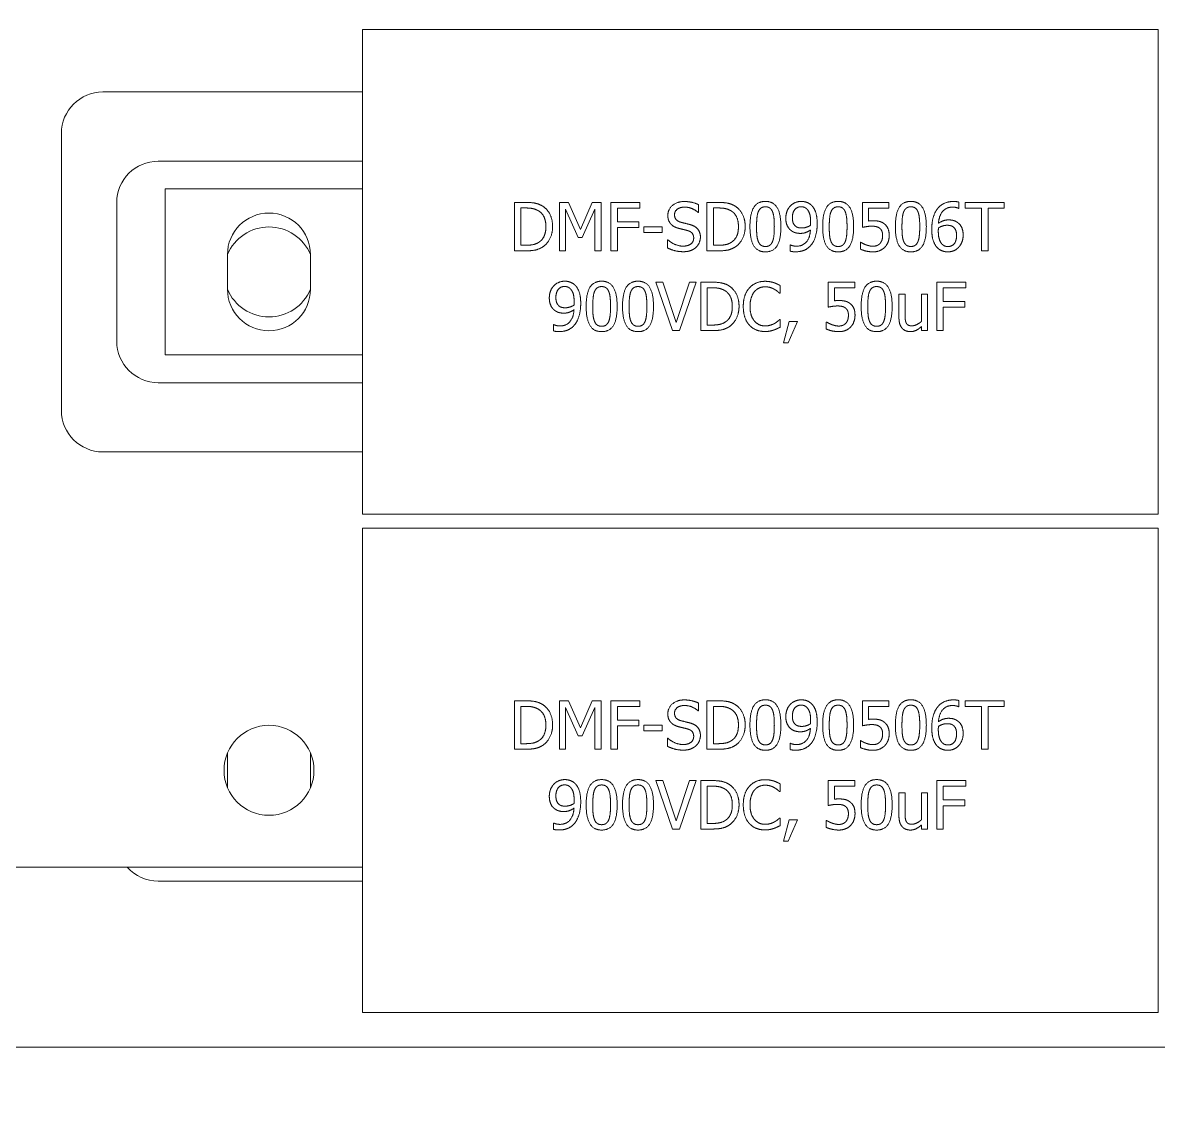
# Model space of a CAD drawing. Header units: millimetres. Extents: x 0 to 5940, y 0 to 4200.
# Drawn here: x 3165.8 to 3247.9, y 2968.3 to 3047.5 of the extents above; entities that cross this region are included whole.
import ezdxf

# ---------------------------------------------------------------- set-up
doc = ezdxf.new("R2010")
doc.units = ezdxf.units.MM
doc.header["$LTSCALE"] = 10
doc.layers.add('가시적인 것(ISO)', color=3, linetype='Continuous', lineweight=5, true_color=0x00ff00)
doc.layers.add('해치(ISO)', color=7, linetype='Continuous', lineweight=5)

msp = doc.modelspace()

# ---------------------------------------------------------------- hatches: boundary and pattern name
at = {"layer": '해치(ISO)'}
h = msp.add_hatch(dxfattribs=at)
h.set_pattern_fill('ANSI31', color=256, scale=254, angle=75.00018, style=0)
h.set_pattern_definition([(120.0002, (0, 0), (-27.49626, -15.87508), [])])
edge = h.paths.add_edge_path()
edge.add_line((3698.305, 3517.714), (3725.805, 3517.714))
edge.add_ellipse((3725.805, 3513.214), major_axis=(0, 4.5), ratio=1, start_angle=270, end_angle=360, ccw=False)
edge.add_line((3730.305, 3513.214), (3730.305, 3485.714))
edge.add_ellipse((3733.305, 3485.714), major_axis=(-3, 0), ratio=1, start_angle=0, end_angle=90)
edge.add_line((3733.305, 3482.714), (3735.305, 3482.714))
edge.add_line((3735.305, 3482.714), (3735.305, 3522.714))
edge.add_line((3735.305, 3522.714), (3695.305, 3522.714))
edge.add_line((3695.305, 3522.714), (3695.305, 3520.714))
edge.add_ellipse((3698.305, 3520.714), major_axis=(-3, 0), ratio=1, start_angle=0, end_angle=90)
edge = h.paths.add_edge_path()
edge.add_line((2939.905, 3482.714), (2941.905, 3482.714))
edge.add_ellipse((2941.905, 3485.714), major_axis=(0, -3), ratio=1, start_angle=0, end_angle=90)
edge.add_line((2944.905, 3485.714), (2944.905, 3513.214))
edge.add_ellipse((2949.405, 3513.214), major_axis=(-4.5, 0), ratio=1, start_angle=270, end_angle=360, ccw=False)
edge.add_line((2949.405, 3517.714), (2976.905, 3517.714))
edge.add_ellipse((2976.905, 3520.714), major_axis=(0, -3), ratio=1, start_angle=0, end_angle=90)
edge.add_line((2979.905, 3520.714), (2979.905, 3522.714))
edge.add_line((2979.905, 3522.714), (2939.905, 3522.714))
edge.add_line((2939.905, 3522.714), (2939.905, 3482.714))
edge = h.paths.add_edge_path()
edge.add_line((2939.905, 2817.314), (2939.905, 2777.314))
edge.add_line((2939.905, 2777.314), (2979.905, 2777.314))
edge.add_line((2979.905, 2777.314), (2979.905, 2779.314))
edge.add_ellipse((2976.905, 2779.314), major_axis=(3, 0), ratio=1, start_angle=0, end_angle=90)
edge.add_line((2976.905, 2782.314), (2949.143, 2782.314))
edge.add_ellipse((2949.143, 2786.814), major_axis=(0, -4.5), ratio=1, start_angle=269.50889, end_angle=360, ccw=False)
edge.add_line((2944.644, 2786.853), (2944.879, 2814.289))
edge.add_ellipse((2941.879, 2814.314), major_axis=(3, -0.026), ratio=1, start_angle=0, end_angle=90.49111)
edge.add_line((2941.879, 2817.314), (2939.905, 2817.314))
edge = h.paths.add_edge_path()
edge.add_line((3730.331, 2814.289), (3730.566, 2786.853))
edge.add_ellipse((3726.066, 2786.814), major_axis=(4.5, 0.039), ratio=1, start_angle=269.50889, end_angle=360, ccw=False)
edge.add_line((3726.066, 2782.314), (3698.305, 2782.314))
edge.add_ellipse((3698.305, 2779.314), major_axis=(0, 3), ratio=1, start_angle=0, end_angle=90)
edge.add_line((3695.305, 2779.314), (3695.305, 2777.314))
edge.add_line((3695.305, 2777.314), (3735.305, 2777.314))
edge.add_line((3735.305, 2777.314), (3735.305, 2817.314))
edge.add_line((3735.305, 2817.314), (3733.331, 2817.314))
edge.add_ellipse((3733.331, 2814.314), major_axis=(0, 3), ratio=1, start_angle=0, end_angle=90.49111)

# ---------------------------------------------------------------- linework, layer by layer
at = {"layer": '가시적인 것(ISO)'}
for p, q in [((3247.855, 3047.014), (3190.355, 3047.014)), ((3190.355, 3047.014), (3190.355, 3012.014)), ((3247.855, 3012.014), (3247.855, 3047.014)), ((3171.605, 3042.514), (3190.355, 3042.514)), ((3168.605, 3019.514), (3168.605, 3039.514)), ((3175.605, 3037.514), (3190.355, 3037.514)), ((3176.105, 3035.514), (3190.355, 3035.514)), ((3176.105, 3023.514), (3176.105, 3035.514)), ((3172.605, 3024.514), (3172.605, 3034.514)), ((3201.336, 3034.536), (3202.133, 3034.536)), ((3201.336, 3031.036), (3201.336, 3034.536)), ((3202.156, 3034.133), (3201.801, 3034.133)), ((3201.801, 3034.133), (3201.801, 3031.439)), ((3204.601, 3034.536), (3205.236, 3034.536)), ((3204.601, 3031.036), (3204.601, 3034.536)), ((3205.035, 3034.051), (3205.035, 3031.036)), ((3205.939, 3032.001), (3205.035, 3034.051)), ((3205.236, 3034.536), (3206.11, 3032.588)), ((3206.11, 3032.588), (3206.955, 3034.536)), ((3207.136, 3034.051), (3206.223, 3032.001)), ((3206.955, 3034.536), (3207.601, 3034.536)), ((3207.136, 3031.036), (3207.136, 3034.051)), ((3207.601, 3034.536), (3207.601, 3031.036)), ((3208.311, 3034.536), (3210.404, 3034.536)), ((3208.311, 3031.036), (3208.311, 3034.536)), ((3208.776, 3034.122), (3208.776, 3033.135)), ((3210.404, 3034.122), (3208.776, 3034.122)), ((3210.404, 3034.536), (3210.404, 3034.122)), ((3214.638, 3034.372), (3214.638, 3033.816)), ((3215.248, 3034.536), (3216.045, 3034.536)), ((3215.248, 3031.036), (3215.248, 3034.536)), ((3216.068, 3034.133), (3215.713, 3034.133)), ((3215.713, 3034.133), (3215.713, 3031.439)), ((3226.474, 3034.536), (3228.394, 3034.536)), ((3226.474, 3032.732), (3226.474, 3034.536)), ((3226.925, 3034.125), (3226.925, 3033.192)), ((3228.394, 3034.125), (3226.925, 3034.125)), ((3228.394, 3034.536), (3228.394, 3034.125)), ((3233.454, 3034.102), (3233.435, 3034.102)), ((3233.454, 3034.553), (3233.454, 3034.102)), ((3233.914, 3034.536), (3236.727, 3034.536)), ((3233.914, 3034.122), (3233.914, 3034.536)), ((3235.088, 3034.122), (3233.914, 3034.122)), ((3235.088, 3031.036), (3235.088, 3034.122)), ((3235.553, 3034.122), (3235.553, 3031.036)), ((3236.727, 3034.122), (3235.553, 3034.122)), ((3236.727, 3034.536), (3236.727, 3034.122)), ((3208.776, 3033.135), (3210.336, 3033.135)), ((3210.336, 3033.135), (3210.336, 3032.721)), ((3214.638, 3033.816), (3214.604, 3033.816)), ((3208.776, 3032.721), (3208.776, 3031.036)), ((3210.336, 3032.721), (3208.776, 3032.721)), ((3210.679, 3032.78), (3212.003, 3032.78)), ((3210.679, 3032.355), (3210.679, 3032.78)), ((3212.003, 3032.355), (3210.679, 3032.355)), ((3212.003, 3032.78), (3212.003, 3032.355)), ((3206.223, 3032.001), (3205.939, 3032.001)), ((3212.395, 3031.83), (3212.429, 3031.83)), ((3212.395, 3031.246), (3212.395, 3031.83)), ((3221.247, 3031.467), (3221.27, 3031.467)), ((3221.247, 3031.016), (3221.247, 3031.467)), ((3226.33, 3031.657), (3226.364, 3031.657)), ((3226.33, 3031.161), (3226.33, 3031.657)), ((3180.605, 3028.264), (3180.605, 3030.764)), ((3186.605, 3030.764), (3186.605, 3028.264)), ((3202.142, 3031.036), (3201.336, 3031.036)), ((3201.801, 3031.439), (3202.156, 3031.439)), ((3205.035, 3031.036), (3204.601, 3031.036)), ((3207.601, 3031.036), (3207.136, 3031.036)), ((3208.776, 3031.036), (3208.311, 3031.036)), ((3216.054, 3031.036), (3215.248, 3031.036)), ((3215.713, 3031.439), (3216.068, 3031.439)), ((3235.553, 3031.036), (3235.088, 3031.036)), ((3211.558, 3028.774), (3212.057, 3028.774)), ((3212.764, 3025.274), (3211.558, 3028.774)), ((3212.057, 3028.774), (3213.027, 3025.866)), ((3213.027, 3025.866), (3213.997, 3028.774)), ((3214.471, 3028.774), (3213.266, 3025.274)), ((3213.997, 3028.774), (3214.471, 3028.774)), ((3214.806, 3028.774), (3215.603, 3028.774)), ((3214.806, 3025.274), (3214.806, 3028.774)), ((3215.625, 3028.371), (3215.271, 3028.371)), ((3215.271, 3028.371), (3215.271, 3025.676)), ((3220.526, 3028.541), (3220.526, 3027.979)), ((3224.004, 3028.774), (3225.924, 3028.774)), ((3224.004, 3026.97), (3224.004, 3028.774)), ((3224.455, 3028.362), (3224.455, 3027.429)), ((3225.924, 3028.362), (3224.455, 3028.362)), ((3225.924, 3028.774), (3225.924, 3028.362)), ((3231.858, 3028.774), (3233.951, 3028.774)), ((3231.858, 3025.274), (3231.858, 3028.774)), ((3232.323, 3028.359), (3232.323, 3027.372)), ((3233.951, 3028.359), (3232.323, 3028.359)), ((3233.951, 3028.774), (3233.951, 3028.359)), ((3220.526, 3027.979), (3220.49, 3027.979)), ((3229.12, 3027.9), (3229.563, 3027.9)), ((3229.12, 3026.195), (3229.12, 3027.9)), ((3229.563, 3027.9), (3229.563, 3026.402)), ((3230.74, 3027.9), (3231.182, 3027.9)), ((3230.74, 3025.937), (3230.74, 3027.9)), ((3231.182, 3027.9), (3231.182, 3025.274)), ((3232.323, 3027.372), (3233.883, 3027.372)), ((3233.883, 3027.372), (3233.883, 3026.958)), ((3232.323, 3026.958), (3232.323, 3025.274)), ((3233.883, 3026.958), (3232.323, 3026.958)), ((3220.492, 3026.068), (3220.526, 3026.068)), ((3220.526, 3026.068), (3220.526, 3025.512)), ((3220.779, 3024.403), (3221.193, 3025.943)), ((3221.78, 3025.943), (3221.122, 3024.403)), ((3221.193, 3025.943), (3221.78, 3025.943)), ((3223.859, 3025.895), (3223.893, 3025.895)), ((3223.859, 3025.398), (3223.859, 3025.895)), ((3204.161, 3025.705), (3204.184, 3025.705)), ((3204.161, 3025.254), (3204.161, 3025.705)), ((3213.266, 3025.274), (3212.764, 3025.274)), ((3215.611, 3025.274), (3214.806, 3025.274)), ((3215.271, 3025.676), (3215.625, 3025.676)), ((3230.74, 3025.274), (3230.74, 3025.563)), ((3231.182, 3025.274), (3230.74, 3025.274)), ((3232.323, 3025.274), (3231.858, 3025.274)), ((3221.122, 3024.403), (3220.779, 3024.403)), ((3190.355, 3023.514), (3176.105, 3023.514)), ((3190.355, 3021.514), (3175.605, 3021.514)), ((3190.355, 3016.514), (3171.605, 3016.514)), ((3190.355, 3012.014), (3247.855, 3012.014)), ((3247.855, 3011.014), (3190.355, 3011.014)), ((3190.355, 3011.014), (3190.355, 2976.014)), ((3247.855, 2976.014), (3247.855, 3011.014)), ((3201.336, 2998.536), (3202.133, 2998.536)), ((3201.336, 2995.036), (3201.336, 2998.536)), ((3202.156, 2998.133), (3201.801, 2998.133)), ((3201.801, 2998.133), (3201.801, 2995.439)), ((3204.601, 2998.536), (3205.236, 2998.536)), ((3204.601, 2995.036), (3204.601, 2998.536)), ((3205.035, 2998.051), (3205.035, 2995.036)), ((3205.939, 2996.001), (3205.035, 2998.051)), ((3205.236, 2998.536), (3206.11, 2996.588)), ((3206.11, 2996.588), (3206.955, 2998.536)), ((3207.136, 2998.051), (3206.223, 2996.001)), ((3206.955, 2998.536), (3207.601, 2998.536)), ((3207.136, 2995.036), (3207.136, 2998.051)), ((3207.601, 2998.536), (3207.601, 2995.036)), ((3208.311, 2998.536), (3210.404, 2998.536)), ((3208.311, 2995.036), (3208.311, 2998.536)), ((3208.776, 2998.122), (3208.776, 2997.135)), ((3210.404, 2998.122), (3208.776, 2998.122)), ((3210.404, 2998.536), (3210.404, 2998.122)), ((3214.638, 2998.372), (3214.638, 2997.816)), ((3215.248, 2998.536), (3216.045, 2998.536)), ((3215.248, 2995.036), (3215.248, 2998.536)), ((3216.068, 2998.133), (3215.713, 2998.133)), ((3215.713, 2998.133), (3215.713, 2995.439)), ((3226.474, 2998.536), (3228.394, 2998.536)), ((3226.474, 2996.732), (3226.474, 2998.536)), ((3226.925, 2998.125), (3226.925, 2997.192)), ((3228.394, 2998.125), (3226.925, 2998.125)), ((3228.394, 2998.536), (3228.394, 2998.125)), ((3233.454, 2998.102), (3233.435, 2998.102)), ((3233.454, 2998.553), (3233.454, 2998.102)), ((3233.914, 2998.536), (3236.727, 2998.536)), ((3233.914, 2998.122), (3233.914, 2998.536)), ((3235.088, 2998.122), (3233.914, 2998.122)), ((3235.088, 2995.036), (3235.088, 2998.122)), ((3235.553, 2998.122), (3235.553, 2995.036)), ((3236.727, 2998.122), (3235.553, 2998.122)), ((3236.727, 2998.536), (3236.727, 2998.122)), ((3208.776, 2997.135), (3210.336, 2997.135)), ((3210.336, 2997.135), (3210.336, 2996.721)), ((3214.638, 2997.816), (3214.604, 2997.816)), ((3208.776, 2996.721), (3208.776, 2995.036)), ((3210.336, 2996.721), (3208.776, 2996.721)), ((3210.679, 2996.78), (3212.003, 2996.78)), ((3210.679, 2996.355), (3210.679, 2996.78)), ((3212.003, 2996.355), (3210.679, 2996.355)), ((3212.003, 2996.78), (3212.003, 2996.355)), ((3201.801, 2995.439), (3202.156, 2995.439)), ((3206.223, 2996.001), (3205.939, 2996.001)), ((3212.395, 2995.83), (3212.429, 2995.83)), ((3212.395, 2995.246), (3212.395, 2995.83)), ((3215.713, 2995.439), (3216.068, 2995.439)), ((3221.247, 2995.467), (3221.27, 2995.467)), ((3221.247, 2995.016), (3221.247, 2995.467)), ((3226.33, 2995.657), (3226.364, 2995.657)), ((3226.33, 2995.161), (3226.33, 2995.657)), ((3180.605, 2992.264), (3180.605, 2994.764)), ((3186.605, 2994.764), (3186.605, 2992.264)), ((3202.142, 2995.036), (3201.336, 2995.036)), ((3205.035, 2995.036), (3204.601, 2995.036)), ((3207.601, 2995.036), (3207.136, 2995.036)), ((3208.776, 2995.036), (3208.311, 2995.036)), ((3216.054, 2995.036), (3215.248, 2995.036)), ((3235.553, 2995.036), (3235.088, 2995.036)), ((3211.558, 2992.774), (3212.057, 2992.774)), ((3212.764, 2989.274), (3211.558, 2992.774)), ((3212.057, 2992.774), (3213.027, 2989.866)), ((3213.027, 2989.866), (3213.997, 2992.774)), ((3214.471, 2992.774), (3213.266, 2989.274)), ((3213.997, 2992.774), (3214.471, 2992.774)), ((3214.806, 2992.774), (3215.603, 2992.774)), ((3214.806, 2989.274), (3214.806, 2992.774)), ((3215.625, 2992.371), (3215.271, 2992.371)), ((3215.271, 2992.371), (3215.271, 2989.676)), ((3220.526, 2992.541), (3220.526, 2991.979)), ((3224.004, 2992.774), (3225.924, 2992.774)), ((3224.004, 2990.97), (3224.004, 2992.774)), ((3224.455, 2992.362), (3224.455, 2991.429)), ((3225.924, 2992.362), (3224.455, 2992.362)), ((3225.924, 2992.774), (3225.924, 2992.362)), ((3231.858, 2992.774), (3233.951, 2992.774)), ((3231.858, 2989.274), (3231.858, 2992.774)), ((3232.323, 2992.359), (3232.323, 2991.372)), ((3233.951, 2992.359), (3232.323, 2992.359)), ((3233.951, 2992.774), (3233.951, 2992.359)), ((3220.526, 2991.979), (3220.49, 2991.979)), ((3229.12, 2991.9), (3229.563, 2991.9)), ((3229.12, 2990.195), (3229.12, 2991.9)), ((3229.563, 2991.9), (3229.563, 2990.402)), ((3230.74, 2991.9), (3231.182, 2991.9)), ((3230.74, 2989.937), (3230.74, 2991.9)), ((3231.182, 2991.9), (3231.182, 2989.274)), ((3232.323, 2991.372), (3233.883, 2991.372)), ((3233.883, 2991.372), (3233.883, 2990.958)), ((3232.323, 2990.958), (3232.323, 2989.274)), ((3233.883, 2990.958), (3232.323, 2990.958)), ((3204.161, 2989.705), (3204.184, 2989.705)), ((3204.161, 2989.254), (3204.161, 2989.705)), ((3215.271, 2989.676), (3215.625, 2989.676)), ((3220.492, 2990.068), (3220.526, 2990.068)), ((3220.526, 2990.068), (3220.526, 2989.512)), ((3220.779, 2988.403), (3221.193, 2989.943)), ((3221.78, 2989.943), (3221.122, 2988.403)), ((3221.193, 2989.943), (3221.78, 2989.943)), ((3223.859, 2989.895), (3223.893, 2989.895)), ((3223.859, 2989.398), (3223.859, 2989.895)), ((3213.266, 2989.274), (3212.764, 2989.274)), ((3215.611, 2989.274), (3214.806, 2989.274)), ((3230.74, 2989.274), (3230.74, 2989.563)), ((3231.182, 2989.274), (3230.74, 2989.274)), ((3232.323, 2989.274), (3231.858, 2989.274)), ((3221.122, 2988.403), (3220.779, 2988.403)), ((3190.355, 2986.514), (3157.105, 2986.514)), ((3190.355, 2985.514), (3175.605, 2985.514)), ((3190.355, 2976.014), (3247.855, 2976.014)), ((3143.105, 2973.514), (3508.105, 2973.514))]:
    msp.add_line(p, q, dxfattribs=at)
msp.add_circle((3183.605, 2993.514), 3.25, dxfattribs=at)
for centre, radius, start, end in [((3171.605, 3039.514), 3, 90, 180), ((3175.605, 3034.514), 3, 90, 180), ((3183.605, 3030.764), 3, 0, 180), ((3183.605, 3029.514), 3.25, 22.61986, 157.38014), ((3183.605, 3029.514), 3.25, 202.61986, 337.38014), ((3183.605, 3028.264), 3, 180, 0), ((3175.605, 3024.514), 3, 180, 270), ((3171.605, 3019.514), 3, 180, 270), ((3175.605, 2988.514), 3, 221.81031, 270)]:
    msp.add_arc(centre, radius, start, end, dxfattribs=at)
for points in [[(3202.133, 3034.536), (3202.627, 3034.536), (3203.188, 3034.389), (3203.387, 3034.258)], [(3203.08, 3033.924), (3202.893, 3034.034), (3202.471, 3034.133), (3202.156, 3034.133)], [(3203.611, 3032.789), (3203.611, 3033.192), (3203.344, 3033.762), (3203.08, 3033.924)], [(3203.387, 3034.258), (3203.724, 3034.034), (3204.096, 3033.294), (3204.096, 3032.783)], [(3212.42, 3033.597), (3212.42, 3034.023), (3213.084, 3034.599), (3213.597, 3034.599)], [(3213.629, 3034.196), (3213.305, 3034.196), (3212.905, 3033.892), (3212.905, 3033.646)], [(3213.597, 3034.599), (3213.892, 3034.599), (3214.414, 3034.482), (3214.638, 3034.372)], [(3214.604, 3033.816), (3214.437, 3033.969), (3213.915, 3034.196), (3213.629, 3034.196)], [(3216.045, 3034.536), (3216.539, 3034.536), (3217.1, 3034.389), (3217.299, 3034.258)], [(3216.992, 3033.924), (3216.805, 3034.034), (3216.383, 3034.133), (3216.068, 3034.133)], [(3217.523, 3032.789), (3217.523, 3033.192), (3217.256, 3033.762), (3216.992, 3033.924)], [(3217.299, 3034.258), (3217.636, 3034.034), (3218.008, 3033.294), (3218.008, 3032.783)], [(3218.354, 3032.783), (3218.354, 3033.731), (3218.901, 3034.607), (3219.474, 3034.607)], [(3219.474, 3034.219), (3219.279, 3034.219), (3219.026, 3034.034), (3218.952, 3033.85)], [(3219.474, 3034.607), (3220.05, 3034.607), (3220.592, 3033.699), (3220.592, 3032.786)], [(3219.988, 3033.855), (3219.917, 3034.034), (3219.67, 3034.219), (3219.474, 3034.219)], [(3220.943, 3033.399), (3220.943, 3033.668), (3221.119, 3034.116), (3221.272, 3034.278)], [(3221.272, 3034.278), (3221.417, 3034.434), (3221.84, 3034.607), (3222.055, 3034.607)], [(3222.052, 3034.224), (3221.763, 3034.224), (3221.42, 3033.81), (3221.42, 3033.419)], [(3222.492, 3034.026), (3222.39, 3034.139), (3222.177, 3034.224), (3222.052, 3034.224)], [(3222.055, 3034.607), (3222.296, 3034.607), (3222.688, 3034.445), (3222.832, 3034.292)], [(3222.739, 3033.101), (3222.739, 3033.456), (3222.608, 3033.904), (3222.492, 3034.026)], [(3222.832, 3034.292), (3223.014, 3034.099), (3223.212, 3033.475), (3223.212, 3032.996)], [(3223.607, 3032.783), (3223.607, 3033.731), (3224.154, 3034.607), (3224.727, 3034.607)], [(3224.727, 3034.219), (3224.531, 3034.219), (3224.279, 3034.034), (3224.205, 3033.85)], [(3224.727, 3034.607), (3225.303, 3034.607), (3225.845, 3033.699), (3225.845, 3032.786)], [(3225.24, 3033.855), (3225.17, 3034.034), (3224.923, 3034.219), (3224.727, 3034.219)], [(3228.86, 3032.783), (3228.86, 3033.731), (3229.407, 3034.607), (3229.98, 3034.607)], [(3229.98, 3034.219), (3229.784, 3034.219), (3229.532, 3034.034), (3229.458, 3033.85)], [(3229.98, 3034.607), (3230.556, 3034.607), (3231.097, 3033.699), (3231.097, 3032.786)], [(3230.493, 3033.855), (3230.422, 3034.034), (3230.176, 3034.219), (3229.98, 3034.219)], [(3231.489, 3032.573), (3231.489, 3033.03), (3231.676, 3033.765), (3231.872, 3034.037)], [(3231.872, 3034.037), (3232.062, 3034.304), (3232.663, 3034.601), (3233.057, 3034.601)], [(3232.995, 3034.196), (3232.558, 3034.196), (3232.022, 3033.606), (3231.971, 3033.027)], [(3233.435, 3034.102), (3233.369, 3034.136), (3233.131, 3034.196), (3232.995, 3034.196)], [(3233.057, 3034.601), (3233.174, 3034.601), (3233.378, 3034.579), (3233.454, 3034.553)], [(3212.647, 3032.965), (3212.539, 3033.081), (3212.42, 3033.393), (3212.42, 3033.597)], [(3212.905, 3033.646), (3212.905, 3033.424), (3213.141, 3033.161), (3213.362, 3033.101)], [(3218.952, 3033.85), (3218.881, 3033.671), (3218.83, 3033.127), (3218.83, 3032.783)], [(3220.115, 3032.786), (3220.115, 3033.146), (3220.058, 3033.677), (3219.988, 3033.855)], [(3221.323, 3032.505), (3221.136, 3032.65), (3220.943, 3033.09), (3220.943, 3033.399)], [(3221.42, 3033.419), (3221.42, 3033.197), (3221.533, 3032.911), (3221.658, 3032.809)], [(3224.205, 3033.85), (3224.134, 3033.671), (3224.083, 3033.127), (3224.083, 3032.783)], [(3225.368, 3032.786), (3225.368, 3033.146), (3225.311, 3033.677), (3225.24, 3033.855)], [(3226.925, 3033.192), (3227.01, 3033.203), (3227.175, 3033.212), (3227.243, 3033.212)], [(3227.243, 3033.212), (3227.512, 3033.212), (3227.884, 3033.124), (3228.054, 3032.993)], [(3229.458, 3033.85), (3229.387, 3033.671), (3229.336, 3033.127), (3229.336, 3032.783)], [(3230.621, 3032.786), (3230.621, 3033.146), (3230.564, 3033.677), (3230.493, 3033.855)], [(3231.971, 3033.027), (3232.138, 3033.144), (3232.49, 3033.271), (3232.7, 3033.271)], [(3232.7, 3033.271), (3232.904, 3033.271), (3233.21, 3033.189), (3233.378, 3033.064)], [(3203.123, 3031.671), (3203.367, 3031.836), (3203.611, 3032.381), (3203.611, 3032.789)], [(3204.096, 3032.783), (3204.096, 3032.304), (3203.707, 3031.533), (3203.381, 3031.317)], [(3213.226, 3032.656), (3213.044, 3032.704), (3212.758, 3032.849), (3212.647, 3032.965)], [(3213.858, 3032.497), (3213.697, 3032.542), (3213.427, 3032.605), (3213.226, 3032.656)], [(3213.362, 3033.101), (3213.509, 3033.061), (3213.938, 3032.959), (3214.08, 3032.917)], [(3214.289, 3031.961), (3214.289, 3032.171), (3214.082, 3032.432), (3213.858, 3032.497)], [(3214.08, 3032.917), (3214.44, 3032.806), (3214.774, 3032.361), (3214.774, 3032.035)], [(3217.035, 3031.671), (3217.279, 3031.836), (3217.523, 3032.381), (3217.523, 3032.789)], [(3218.008, 3032.783), (3218.008, 3032.304), (3217.619, 3031.533), (3217.293, 3031.317)], [(3219.474, 3030.962), (3218.896, 3030.962), (3218.354, 3031.862), (3218.354, 3032.783)], [(3218.83, 3032.783), (3218.83, 3032.415), (3218.876, 3031.921), (3218.949, 3031.728)], [(3220.592, 3032.786), (3220.592, 3031.845), (3220.044, 3030.962), (3219.474, 3030.962)], [(3219.99, 3031.72), (3220.058, 3031.893), (3220.115, 3032.426), (3220.115, 3032.786)], [(3221.999, 3032.298), (3221.806, 3032.298), (3221.485, 3032.383), (3221.323, 3032.505)], [(3221.658, 3032.809), (3221.749, 3032.735), (3221.973, 3032.687), (3222.103, 3032.687)], [(3221.706, 3031.374), (3222.166, 3031.374), (3222.691, 3031.981), (3222.727, 3032.542)], [(3222.727, 3032.542), (3222.54, 3032.415), (3222.2, 3032.298), (3221.999, 3032.298)], [(3222.103, 3032.687), (3222.254, 3032.687), (3222.6, 3032.792), (3222.73, 3032.88)], [(3222.73, 3032.88), (3222.733, 3032.914), (3222.739, 3033.03), (3222.739, 3033.101)], [(3223.212, 3032.996), (3223.212, 3032.562), (3223.017, 3031.785), (3222.827, 3031.527)], [(3224.727, 3030.962), (3224.148, 3030.962), (3223.607, 3031.862), (3223.607, 3032.783)], [(3224.083, 3032.783), (3224.083, 3032.415), (3224.129, 3031.921), (3224.202, 3031.728)], [(3225.845, 3032.786), (3225.845, 3031.845), (3225.297, 3030.962), (3224.727, 3030.962)], [(3225.243, 3031.72), (3225.311, 3031.893), (3225.368, 3032.426), (3225.368, 3032.786)], [(3227.166, 3032.817), (3226.973, 3032.817), (3226.59, 3032.758), (3226.474, 3032.732)], [(3227.739, 3032.656), (3227.64, 3032.744), (3227.345, 3032.817), (3227.166, 3032.817)], [(3227.938, 3032.151), (3227.938, 3032.338), (3227.836, 3032.576), (3227.739, 3032.656)], [(3228.054, 3032.993), (3228.227, 3032.863), (3228.414, 3032.466), (3228.414, 3032.148)], [(3229.98, 3030.962), (3229.401, 3030.962), (3228.86, 3031.862), (3228.86, 3032.783)], [(3229.336, 3032.783), (3229.336, 3032.415), (3229.381, 3031.921), (3229.455, 3031.728)], [(3231.097, 3032.786), (3231.097, 3031.845), (3230.55, 3030.962), (3229.98, 3030.962)], [(3230.496, 3031.72), (3230.564, 3031.893), (3230.621, 3032.426), (3230.621, 3032.786)], [(3231.875, 3031.28), (3231.693, 3031.47), (3231.489, 3032.108), (3231.489, 3032.573)], [(3231.971, 3032.69), (3231.968, 3032.639), (3231.962, 3032.542), (3231.962, 3032.469)], [(3231.962, 3032.469), (3231.962, 3032.105), (3232.104, 3031.66), (3232.212, 3031.544)], [(3232.595, 3032.883), (3232.43, 3032.883), (3232.121, 3032.783), (3231.971, 3032.69)], [(3233.043, 3032.761), (3232.949, 3032.834), (3232.717, 3032.883), (3232.595, 3032.883)], [(3233.281, 3032.151), (3233.281, 3032.366), (3233.168, 3032.659), (3233.043, 3032.761)], [(3233.378, 3033.064), (3233.571, 3032.919), (3233.758, 3032.471), (3233.758, 3032.171)], [(3202.156, 3031.439), (3202.465, 3031.439), (3202.933, 3031.538), (3203.123, 3031.671)], [(3212.429, 3031.83), (3212.659, 3031.615), (3213.24, 3031.377), (3213.509, 3031.377)], [(3213.509, 3031.377), (3213.895, 3031.377), (3214.289, 3031.697), (3214.289, 3031.961)], [(3214.774, 3032.035), (3214.774, 3031.827), (3214.607, 3031.43), (3214.457, 3031.291)], [(3216.068, 3031.439), (3216.377, 3031.439), (3216.845, 3031.538), (3217.035, 3031.671)], [(3218.949, 3031.728), (3219.018, 3031.547), (3219.27, 3031.351), (3219.474, 3031.351)], [(3219.474, 3031.351), (3219.667, 3031.351), (3219.92, 3031.535), (3219.99, 3031.72)], [(3221.27, 3031.467), (3221.329, 3031.433), (3221.579, 3031.374), (3221.706, 3031.374)], [(3222.827, 3031.527), (3222.625, 3031.255), (3222.058, 3030.968), (3221.644, 3030.968)], [(3224.202, 3031.728), (3224.27, 3031.547), (3224.523, 3031.351), (3224.727, 3031.351)], [(3224.727, 3031.351), (3224.92, 3031.351), (3225.172, 3031.535), (3225.243, 3031.72)], [(3226.364, 3031.657), (3226.417, 3031.618), (3226.619, 3031.516), (3226.741, 3031.47)], [(3226.741, 3031.47), (3226.88, 3031.422), (3227.11, 3031.368), (3227.254, 3031.368)], [(3227.254, 3031.368), (3227.396, 3031.368), (3227.663, 3031.47), (3227.759, 3031.581)], [(3227.759, 3031.581), (3227.847, 3031.686), (3227.938, 3031.964), (3227.938, 3032.151)], [(3228.414, 3032.148), (3228.414, 3031.896), (3228.253, 3031.464), (3228.105, 3031.306)], [(3229.455, 3031.728), (3229.523, 3031.547), (3229.776, 3031.351), (3229.98, 3031.351)], [(3229.98, 3031.351), (3230.173, 3031.351), (3230.425, 3031.535), (3230.496, 3031.72)], [(3232.212, 3031.544), (3232.311, 3031.433), (3232.527, 3031.345), (3232.649, 3031.345)], [(3232.649, 3031.345), (3232.932, 3031.345), (3233.281, 3031.748), (3233.281, 3032.151)], [(3233.758, 3032.171), (3233.758, 3031.901), (3233.579, 3031.445), (3233.429, 3031.291)], [(3203.381, 3031.317), (3203.114, 3031.15), (3202.567, 3031.036), (3202.142, 3031.036)], [(3213.543, 3030.974), (3213.163, 3030.974), (3212.63, 3031.133), (3212.395, 3031.246)], [(3214.457, 3031.291), (3214.289, 3031.138), (3213.864, 3030.974), (3213.543, 3030.974)], [(3217.293, 3031.317), (3217.026, 3031.15), (3216.479, 3031.036), (3216.054, 3031.036)], [(3221.644, 3030.968), (3221.55, 3030.968), (3221.338, 3030.988), (3221.247, 3031.016)], [(3227.246, 3030.962), (3226.996, 3030.962), (3226.508, 3031.073), (3226.33, 3031.161)], [(3228.105, 3031.306), (3227.958, 3031.147), (3227.518, 3030.962), (3227.246, 3030.962)], [(3232.646, 3030.962), (3232.411, 3030.962), (3232.022, 3031.121), (3231.875, 3031.28)], [(3233.429, 3031.291), (3233.273, 3031.13), (3232.881, 3030.962), (3232.646, 3030.962)], [(3203.858, 3027.636), (3203.858, 3027.906), (3204.033, 3028.354), (3204.187, 3028.515)], [(3204.187, 3028.515), (3204.331, 3028.671), (3204.754, 3028.844), (3204.969, 3028.844)], [(3204.967, 3028.462), (3204.677, 3028.462), (3204.334, 3028.047), (3204.334, 3027.656)], [(3205.406, 3028.263), (3205.304, 3028.376), (3205.091, 3028.462), (3204.967, 3028.462)], [(3204.969, 3028.844), (3205.21, 3028.844), (3205.602, 3028.683), (3205.746, 3028.53)], [(3205.653, 3027.338), (3205.653, 3027.693), (3205.522, 3028.141), (3205.406, 3028.263)], [(3205.746, 3028.53), (3205.928, 3028.337), (3206.127, 3027.713), (3206.127, 3027.233)], [(3206.521, 3027.021), (3206.521, 3027.968), (3207.068, 3028.844), (3207.641, 3028.844)], [(3207.641, 3028.456), (3207.445, 3028.456), (3207.193, 3028.271), (3207.119, 3028.087)], [(3207.641, 3028.844), (3208.217, 3028.844), (3208.759, 3027.937), (3208.759, 3027.024)], [(3208.155, 3028.093), (3208.084, 3028.271), (3207.837, 3028.456), (3207.641, 3028.456)], [(3209.147, 3027.021), (3209.147, 3027.968), (3209.695, 3028.844), (3210.268, 3028.844)], [(3210.268, 3028.456), (3210.072, 3028.456), (3209.819, 3028.271), (3209.746, 3028.087)], [(3210.268, 3028.844), (3210.843, 3028.844), (3211.385, 3027.937), (3211.385, 3027.024)], [(3210.781, 3028.093), (3210.71, 3028.271), (3210.463, 3028.456), (3210.268, 3028.456)], [(3215.603, 3028.774), (3216.096, 3028.774), (3216.658, 3028.626), (3216.856, 3028.496)], [(3216.55, 3028.161), (3216.363, 3028.271), (3215.94, 3028.371), (3215.625, 3028.371)], [(3216.856, 3028.496), (3217.194, 3028.271), (3217.565, 3027.531), (3217.565, 3027.021)], [(3217.872, 3027.021), (3217.872, 3027.46), (3218.096, 3028.113), (3218.308, 3028.354)], [(3218.308, 3028.354), (3218.518, 3028.589), (3219.091, 3028.836), (3219.446, 3028.836)], [(3219.443, 3028.439), (3219.219, 3028.439), (3218.819, 3028.254), (3218.669, 3028.079)], [(3220.095, 3028.271), (3219.962, 3028.345), (3219.647, 3028.439), (3219.443, 3028.439)], [(3219.446, 3028.836), (3219.622, 3028.836), (3219.931, 3028.785), (3220.061, 3028.745)], [(3220.061, 3028.745), (3220.175, 3028.708), (3220.41, 3028.603), (3220.526, 3028.541)], [(3220.49, 3027.979), (3220.427, 3028.036), (3220.234, 3028.195), (3220.095, 3028.271)], [(3226.389, 3027.021), (3226.389, 3027.968), (3226.937, 3028.844), (3227.509, 3028.844)], [(3227.509, 3028.456), (3227.314, 3028.456), (3227.061, 3028.271), (3226.988, 3028.087)], [(3227.509, 3028.844), (3228.085, 3028.844), (3228.627, 3027.937), (3228.627, 3027.024)], [(3228.023, 3028.093), (3227.952, 3028.271), (3227.705, 3028.456), (3227.509, 3028.456)], [(3204.238, 3026.743), (3204.05, 3026.887), (3203.858, 3027.327), (3203.858, 3027.636)], [(3204.334, 3027.656), (3204.334, 3027.435), (3204.447, 3027.148), (3204.572, 3027.046)], [(3207.119, 3028.087), (3207.048, 3027.908), (3206.997, 3027.364), (3206.997, 3027.021)], [(3208.282, 3027.024), (3208.282, 3027.384), (3208.225, 3027.914), (3208.155, 3028.093)], [(3209.746, 3028.087), (3209.675, 3027.908), (3209.624, 3027.364), (3209.624, 3027.021)], [(3210.909, 3027.024), (3210.909, 3027.384), (3210.852, 3027.914), (3210.781, 3028.093)], [(3217.08, 3027.026), (3217.08, 3027.429), (3216.814, 3027.999), (3216.55, 3028.161)], [(3218.669, 3028.079), (3218.521, 3027.9), (3218.357, 3027.358), (3218.357, 3027.021)], [(3224.455, 3027.429), (3224.54, 3027.44), (3224.704, 3027.449), (3224.772, 3027.449)], [(3224.772, 3027.449), (3225.042, 3027.449), (3225.413, 3027.361), (3225.584, 3027.231)], [(3226.988, 3028.087), (3226.917, 3027.908), (3226.866, 3027.364), (3226.866, 3027.021)], [(3228.15, 3027.024), (3228.15, 3027.384), (3228.094, 3027.914), (3228.023, 3028.093)], [(3204.913, 3026.536), (3204.72, 3026.536), (3204.399, 3026.621), (3204.238, 3026.743)], [(3204.572, 3027.046), (3204.663, 3026.972), (3204.887, 3026.924), (3205.018, 3026.924)], [(3204.62, 3025.611), (3205.08, 3025.611), (3205.605, 3026.218), (3205.642, 3026.78)], [(3205.642, 3026.78), (3205.454, 3026.652), (3205.114, 3026.536), (3204.913, 3026.536)], [(3205.018, 3026.924), (3205.168, 3026.924), (3205.514, 3027.029), (3205.644, 3027.117)], [(3205.644, 3027.117), (3205.647, 3027.151), (3205.653, 3027.267), (3205.653, 3027.338)], [(3206.127, 3027.233), (3206.127, 3026.799), (3205.931, 3026.022), (3205.741, 3025.764)], [(3207.641, 3025.2), (3207.063, 3025.2), (3206.521, 3026.099), (3206.521, 3027.021)], [(3206.997, 3027.021), (3206.997, 3026.652), (3207.043, 3026.158), (3207.116, 3025.966)], [(3208.759, 3027.024), (3208.759, 3026.082), (3208.211, 3025.2), (3207.641, 3025.2)], [(3208.157, 3025.957), (3208.225, 3026.13), (3208.282, 3026.663), (3208.282, 3027.024)], [(3210.268, 3025.2), (3209.689, 3025.2), (3209.147, 3026.099), (3209.147, 3027.021)], [(3209.624, 3027.021), (3209.624, 3026.652), (3209.669, 3026.158), (3209.743, 3025.966)], [(3211.385, 3027.024), (3211.385, 3026.082), (3210.838, 3025.2), (3210.268, 3025.2)], [(3210.784, 3025.957), (3210.852, 3026.13), (3210.909, 3026.663), (3210.909, 3027.024)], [(3216.593, 3025.909), (3216.836, 3026.073), (3217.08, 3026.618), (3217.08, 3027.026)], [(3217.565, 3027.021), (3217.565, 3026.541), (3217.177, 3025.77), (3216.851, 3025.554)], [(3218.311, 3025.671), (3218.101, 3025.897), (3217.872, 3026.578), (3217.872, 3027.021)], [(3218.357, 3027.021), (3218.357, 3026.66), (3218.53, 3026.141), (3218.68, 3025.963)], [(3224.696, 3027.055), (3224.503, 3027.055), (3224.12, 3026.995), (3224.004, 3026.97)], [(3225.269, 3026.893), (3225.17, 3026.981), (3224.875, 3027.055), (3224.696, 3027.055)], [(3225.467, 3026.388), (3225.467, 3026.575), (3225.365, 3026.814), (3225.269, 3026.893)], [(3225.584, 3027.231), (3225.757, 3027.1), (3225.944, 3026.703), (3225.944, 3026.385)], [(3227.509, 3025.2), (3226.931, 3025.2), (3226.389, 3026.099), (3226.389, 3027.021)], [(3226.866, 3027.021), (3226.866, 3026.652), (3226.911, 3026.158), (3226.985, 3025.966)], [(3228.627, 3027.024), (3228.627, 3026.082), (3228.08, 3025.2), (3227.509, 3025.2)], [(3228.026, 3025.957), (3228.094, 3026.13), (3228.15, 3026.663), (3228.15, 3027.024)], [(3205.741, 3025.764), (3205.539, 3025.492), (3204.972, 3025.205), (3204.558, 3025.205)], [(3207.116, 3025.966), (3207.184, 3025.784), (3207.437, 3025.588), (3207.641, 3025.588)], [(3207.641, 3025.588), (3207.834, 3025.588), (3208.086, 3025.773), (3208.157, 3025.957)], [(3209.743, 3025.966), (3209.811, 3025.784), (3210.063, 3025.588), (3210.268, 3025.588)], [(3210.268, 3025.588), (3210.46, 3025.588), (3210.713, 3025.773), (3210.784, 3025.957)], [(3215.625, 3025.676), (3215.934, 3025.676), (3216.402, 3025.776), (3216.593, 3025.909)], [(3218.68, 3025.963), (3218.828, 3025.79), (3219.222, 3025.614), (3219.443, 3025.614)], [(3219.443, 3025.614), (3219.644, 3025.614), (3219.988, 3025.713), (3220.121, 3025.787)], [(3220.121, 3025.787), (3220.249, 3025.861), (3220.439, 3026.014), (3220.492, 3026.068)], [(3223.893, 3025.895), (3223.947, 3025.855), (3224.148, 3025.753), (3224.27, 3025.707)], [(3224.784, 3025.605), (3224.926, 3025.605), (3225.192, 3025.707), (3225.289, 3025.818)], [(3225.289, 3025.818), (3225.377, 3025.923), (3225.467, 3026.201), (3225.467, 3026.388)], [(3225.944, 3026.385), (3225.944, 3026.133), (3225.782, 3025.702), (3225.635, 3025.543)], [(3226.985, 3025.966), (3227.053, 3025.784), (3227.305, 3025.588), (3227.509, 3025.588)], [(3227.509, 3025.588), (3227.702, 3025.588), (3227.955, 3025.773), (3228.026, 3025.957)], [(3229.359, 3025.435), (3229.245, 3025.557), (3229.12, 3025.929), (3229.12, 3026.195)], [(3229.563, 3026.402), (3229.563, 3026.192), (3229.594, 3025.917), (3229.648, 3025.815)], [(3229.648, 3025.815), (3229.702, 3025.713), (3229.886, 3025.62), (3230.059, 3025.62)], [(3230.059, 3025.62), (3230.221, 3025.62), (3230.587, 3025.804), (3230.74, 3025.937)], [(3204.558, 3025.205), (3204.464, 3025.205), (3204.252, 3025.225), (3204.161, 3025.254)], [(3204.184, 3025.705), (3204.243, 3025.671), (3204.493, 3025.611), (3204.62, 3025.611)], [(3216.851, 3025.554), (3216.584, 3025.387), (3216.037, 3025.274), (3215.611, 3025.274)], [(3219.437, 3025.211), (3219.097, 3025.211), (3218.521, 3025.441), (3218.311, 3025.671)], [(3220.061, 3025.313), (3219.908, 3025.262), (3219.647, 3025.211), (3219.437, 3025.211)], [(3220.526, 3025.512), (3220.41, 3025.458), (3220.206, 3025.359), (3220.061, 3025.313)], [(3224.775, 3025.2), (3224.526, 3025.2), (3224.038, 3025.31), (3223.859, 3025.398)], [(3224.27, 3025.707), (3224.409, 3025.659), (3224.639, 3025.605), (3224.784, 3025.605)], [(3225.635, 3025.543), (3225.487, 3025.384), (3225.048, 3025.2), (3224.775, 3025.2)], [(3229.943, 3025.2), (3229.773, 3025.2), (3229.469, 3025.313), (3229.359, 3025.435)], [(3230.74, 3025.563), (3230.536, 3025.384), (3230.17, 3025.2), (3229.943, 3025.2)], [(3202.133, 2998.536), (3202.627, 2998.536), (3203.188, 2998.389), (3203.387, 2998.258)], [(3203.08, 2997.924), (3202.893, 2998.034), (3202.471, 2998.133), (3202.156, 2998.133)], [(3203.611, 2996.789), (3203.611, 2997.192), (3203.344, 2997.762), (3203.08, 2997.924)], [(3203.387, 2998.258), (3203.724, 2998.034), (3204.096, 2997.294), (3204.096, 2996.783)], [(3212.42, 2997.597), (3212.42, 2998.023), (3213.084, 2998.599), (3213.597, 2998.599)], [(3213.629, 2998.196), (3213.305, 2998.196), (3212.905, 2997.892), (3212.905, 2997.646)], [(3213.597, 2998.599), (3213.892, 2998.599), (3214.414, 2998.482), (3214.638, 2998.372)], [(3214.604, 2997.816), (3214.437, 2997.969), (3213.915, 2998.196), (3213.629, 2998.196)], [(3216.045, 2998.536), (3216.539, 2998.536), (3217.1, 2998.389), (3217.299, 2998.258)], [(3216.992, 2997.924), (3216.805, 2998.034), (3216.383, 2998.133), (3216.068, 2998.133)], [(3217.523, 2996.789), (3217.523, 2997.192), (3217.256, 2997.762), (3216.992, 2997.924)], [(3217.299, 2998.258), (3217.636, 2998.034), (3218.008, 2997.294), (3218.008, 2996.783)], [(3218.354, 2996.783), (3218.354, 2997.731), (3218.901, 2998.607), (3219.474, 2998.607)], [(3218.952, 2997.85), (3218.881, 2997.671), (3218.83, 2997.127), (3218.83, 2996.783)], [(3219.474, 2998.219), (3219.279, 2998.219), (3219.026, 2998.034), (3218.952, 2997.85)], [(3219.474, 2998.607), (3220.05, 2998.607), (3220.592, 2997.699), (3220.592, 2996.786)], [(3219.988, 2997.855), (3219.917, 2998.034), (3219.67, 2998.219), (3219.474, 2998.219)], [(3220.115, 2996.786), (3220.115, 2997.146), (3220.058, 2997.677), (3219.988, 2997.855)], [(3220.943, 2997.399), (3220.943, 2997.668), (3221.119, 2998.116), (3221.272, 2998.278)], [(3221.272, 2998.278), (3221.417, 2998.434), (3221.84, 2998.607), (3222.055, 2998.607)], [(3222.052, 2998.224), (3221.763, 2998.224), (3221.42, 2997.81), (3221.42, 2997.419)], [(3222.492, 2998.026), (3222.39, 2998.139), (3222.177, 2998.224), (3222.052, 2998.224)], [(3222.055, 2998.607), (3222.296, 2998.607), (3222.688, 2998.445), (3222.832, 2998.292)], [(3222.739, 2997.101), (3222.739, 2997.456), (3222.608, 2997.904), (3222.492, 2998.026)], [(3222.832, 2998.292), (3223.014, 2998.099), (3223.212, 2997.475), (3223.212, 2996.996)], [(3223.607, 2996.783), (3223.607, 2997.731), (3224.154, 2998.607), (3224.727, 2998.607)], [(3224.205, 2997.85), (3224.134, 2997.671), (3224.083, 2997.127), (3224.083, 2996.783)], [(3224.727, 2998.219), (3224.531, 2998.219), (3224.279, 2998.034), (3224.205, 2997.85)], [(3224.727, 2998.607), (3225.303, 2998.607), (3225.845, 2997.699), (3225.845, 2996.786)], [(3225.24, 2997.855), (3225.17, 2998.034), (3224.923, 2998.219), (3224.727, 2998.219)], [(3225.368, 2996.786), (3225.368, 2997.146), (3225.311, 2997.677), (3225.24, 2997.855)], [(3228.86, 2996.783), (3228.86, 2997.731), (3229.407, 2998.607), (3229.98, 2998.607)], [(3229.458, 2997.85), (3229.387, 2997.671), (3229.336, 2997.127), (3229.336, 2996.783)], [(3229.98, 2998.219), (3229.784, 2998.219), (3229.532, 2998.034), (3229.458, 2997.85)], [(3229.98, 2998.607), (3230.556, 2998.607), (3231.097, 2997.699), (3231.097, 2996.786)], [(3230.493, 2997.855), (3230.422, 2998.034), (3230.176, 2998.219), (3229.98, 2998.219)], [(3230.621, 2996.786), (3230.621, 2997.146), (3230.564, 2997.677), (3230.493, 2997.855)], [(3231.489, 2996.573), (3231.489, 2997.03), (3231.676, 2997.765), (3231.872, 2998.037)], [(3231.872, 2998.037), (3232.062, 2998.304), (3232.663, 2998.601), (3233.057, 2998.601)], [(3232.995, 2998.196), (3232.558, 2998.196), (3232.022, 2997.606), (3231.971, 2997.027)], [(3233.435, 2998.102), (3233.369, 2998.136), (3233.131, 2998.196), (3232.995, 2998.196)], [(3233.057, 2998.601), (3233.174, 2998.601), (3233.378, 2998.579), (3233.454, 2998.553)], [(3212.647, 2996.965), (3212.539, 2997.081), (3212.42, 2997.393), (3212.42, 2997.597)], [(3212.905, 2997.646), (3212.905, 2997.424), (3213.141, 2997.161), (3213.362, 2997.101)], [(3213.362, 2997.101), (3213.509, 2997.061), (3213.938, 2996.959), (3214.08, 2996.917)], [(3221.323, 2996.505), (3221.136, 2996.65), (3220.943, 2997.09), (3220.943, 2997.399)], [(3221.42, 2997.419), (3221.42, 2997.197), (3221.533, 2996.911), (3221.658, 2996.809)], [(3222.73, 2996.88), (3222.733, 2996.914), (3222.739, 2997.03), (3222.739, 2997.101)], [(3226.925, 2997.192), (3227.01, 2997.203), (3227.175, 2997.212), (3227.243, 2997.212)], [(3227.243, 2997.212), (3227.512, 2997.212), (3227.884, 2997.124), (3228.054, 2996.993)], [(3231.971, 2997.027), (3232.138, 2997.144), (3232.49, 2997.271), (3232.7, 2997.271)], [(3232.7, 2997.271), (3232.904, 2997.271), (3233.21, 2997.189), (3233.378, 2997.064)], [(3233.378, 2997.064), (3233.571, 2996.919), (3233.758, 2996.471), (3233.758, 2996.171)], [(3203.123, 2995.671), (3203.367, 2995.836), (3203.611, 2996.381), (3203.611, 2996.789)], [(3204.096, 2996.783), (3204.096, 2996.304), (3203.707, 2995.533), (3203.381, 2995.317)], [(3213.226, 2996.656), (3213.044, 2996.704), (3212.758, 2996.849), (3212.647, 2996.965)], [(3213.858, 2996.497), (3213.697, 2996.542), (3213.427, 2996.605), (3213.226, 2996.656)], [(3214.289, 2995.961), (3214.289, 2996.171), (3214.082, 2996.432), (3213.858, 2996.497)], [(3214.08, 2996.917), (3214.44, 2996.806), (3214.774, 2996.361), (3214.774, 2996.035)], [(3217.035, 2995.671), (3217.279, 2995.836), (3217.523, 2996.381), (3217.523, 2996.789)], [(3218.008, 2996.783), (3218.008, 2996.304), (3217.619, 2995.533), (3217.293, 2995.317)], [(3219.474, 2994.962), (3218.896, 2994.962), (3218.354, 2995.862), (3218.354, 2996.783)], [(3218.83, 2996.783), (3218.83, 2996.415), (3218.876, 2995.921), (3218.949, 2995.728)], [(3220.592, 2996.786), (3220.592, 2995.845), (3220.044, 2994.962), (3219.474, 2994.962)], [(3219.99, 2995.72), (3220.058, 2995.893), (3220.115, 2996.426), (3220.115, 2996.786)], [(3221.999, 2996.298), (3221.806, 2996.298), (3221.485, 2996.383), (3221.323, 2996.505)], [(3221.658, 2996.809), (3221.749, 2996.735), (3221.973, 2996.687), (3222.103, 2996.687)], [(3221.706, 2995.374), (3222.166, 2995.374), (3222.691, 2995.981), (3222.727, 2996.542)], [(3222.727, 2996.542), (3222.54, 2996.415), (3222.2, 2996.298), (3221.999, 2996.298)], [(3222.103, 2996.687), (3222.254, 2996.687), (3222.6, 2996.792), (3222.73, 2996.88)], [(3223.212, 2996.996), (3223.212, 2996.562), (3223.017, 2995.785), (3222.827, 2995.527)], [(3224.727, 2994.962), (3224.148, 2994.962), (3223.607, 2995.862), (3223.607, 2996.783)], [(3224.083, 2996.783), (3224.083, 2996.415), (3224.129, 2995.921), (3224.202, 2995.728)], [(3225.845, 2996.786), (3225.845, 2995.845), (3225.297, 2994.962), (3224.727, 2994.962)], [(3225.243, 2995.72), (3225.311, 2995.893), (3225.368, 2996.426), (3225.368, 2996.786)], [(3227.166, 2996.817), (3226.973, 2996.817), (3226.59, 2996.758), (3226.474, 2996.732)], [(3227.739, 2996.656), (3227.64, 2996.744), (3227.345, 2996.817), (3227.166, 2996.817)], [(3227.938, 2996.151), (3227.938, 2996.338), (3227.836, 2996.576), (3227.739, 2996.656)], [(3228.054, 2996.993), (3228.227, 2996.863), (3228.414, 2996.466), (3228.414, 2996.148)], [(3229.98, 2994.962), (3229.401, 2994.962), (3228.86, 2995.862), (3228.86, 2996.783)], [(3229.336, 2996.783), (3229.336, 2996.415), (3229.381, 2995.921), (3229.455, 2995.728)], [(3231.097, 2996.786), (3231.097, 2995.845), (3230.55, 2994.962), (3229.98, 2994.962)], [(3230.496, 2995.72), (3230.564, 2995.893), (3230.621, 2996.426), (3230.621, 2996.786)], [(3231.875, 2995.28), (3231.693, 2995.47), (3231.489, 2996.108), (3231.489, 2996.573)], [(3231.971, 2996.69), (3231.968, 2996.639), (3231.962, 2996.542), (3231.962, 2996.469)], [(3231.962, 2996.469), (3231.962, 2996.105), (3232.104, 2995.66), (3232.212, 2995.544)], [(3232.595, 2996.883), (3232.43, 2996.883), (3232.121, 2996.783), (3231.971, 2996.69)], [(3233.043, 2996.761), (3232.949, 2996.834), (3232.717, 2996.883), (3232.595, 2996.883)], [(3233.281, 2996.151), (3233.281, 2996.366), (3233.168, 2996.659), (3233.043, 2996.761)], [(3202.156, 2995.439), (3202.465, 2995.439), (3202.933, 2995.538), (3203.123, 2995.671)], [(3212.429, 2995.83), (3212.659, 2995.615), (3213.24, 2995.377), (3213.509, 2995.377)], [(3213.509, 2995.377), (3213.895, 2995.377), (3214.289, 2995.697), (3214.289, 2995.961)], [(3214.774, 2996.035), (3214.774, 2995.827), (3214.607, 2995.43), (3214.457, 2995.291)], [(3216.068, 2995.439), (3216.377, 2995.439), (3216.845, 2995.538), (3217.035, 2995.671)], [(3218.949, 2995.728), (3219.018, 2995.547), (3219.27, 2995.351), (3219.474, 2995.351)], [(3219.474, 2995.351), (3219.667, 2995.351), (3219.92, 2995.535), (3219.99, 2995.72)], [(3221.27, 2995.467), (3221.329, 2995.433), (3221.579, 2995.374), (3221.706, 2995.374)], [(3222.827, 2995.527), (3222.625, 2995.255), (3222.058, 2994.968), (3221.644, 2994.968)], [(3224.202, 2995.728), (3224.27, 2995.547), (3224.523, 2995.351), (3224.727, 2995.351)], [(3224.727, 2995.351), (3224.92, 2995.351), (3225.172, 2995.535), (3225.243, 2995.72)], [(3226.364, 2995.657), (3226.417, 2995.618), (3226.619, 2995.516), (3226.741, 2995.47)], [(3226.741, 2995.47), (3226.88, 2995.422), (3227.11, 2995.368), (3227.254, 2995.368)], [(3227.254, 2995.368), (3227.396, 2995.368), (3227.663, 2995.47), (3227.759, 2995.581)], [(3227.759, 2995.581), (3227.847, 2995.686), (3227.938, 2995.964), (3227.938, 2996.151)], [(3228.414, 2996.148), (3228.414, 2995.896), (3228.253, 2995.464), (3228.105, 2995.306)], [(3229.455, 2995.728), (3229.523, 2995.547), (3229.776, 2995.351), (3229.98, 2995.351)], [(3229.98, 2995.351), (3230.173, 2995.351), (3230.425, 2995.535), (3230.496, 2995.72)], [(3232.212, 2995.544), (3232.311, 2995.433), (3232.527, 2995.345), (3232.649, 2995.345)], [(3232.649, 2995.345), (3232.932, 2995.345), (3233.281, 2995.748), (3233.281, 2996.151)], [(3233.758, 2996.171), (3233.758, 2995.901), (3233.579, 2995.445), (3233.429, 2995.291)], [(3203.381, 2995.317), (3203.114, 2995.15), (3202.567, 2995.036), (3202.142, 2995.036)], [(3213.543, 2994.974), (3213.163, 2994.974), (3212.63, 2995.133), (3212.395, 2995.246)], [(3214.457, 2995.291), (3214.289, 2995.138), (3213.864, 2994.974), (3213.543, 2994.974)], [(3217.293, 2995.317), (3217.026, 2995.15), (3216.479, 2995.036), (3216.054, 2995.036)], [(3221.644, 2994.968), (3221.55, 2994.968), (3221.338, 2994.988), (3221.247, 2995.016)], [(3227.246, 2994.962), (3226.996, 2994.962), (3226.508, 2995.073), (3226.33, 2995.161)], [(3228.105, 2995.306), (3227.958, 2995.147), (3227.518, 2994.962), (3227.246, 2994.962)], [(3232.646, 2994.962), (3232.411, 2994.962), (3232.022, 2995.121), (3231.875, 2995.28)], [(3233.429, 2995.291), (3233.273, 2995.13), (3232.881, 2994.962), (3232.646, 2994.962)], [(3203.858, 2991.636), (3203.858, 2991.906), (3204.033, 2992.354), (3204.187, 2992.515)], [(3204.187, 2992.515), (3204.331, 2992.671), (3204.754, 2992.844), (3204.969, 2992.844)], [(3204.967, 2992.462), (3204.677, 2992.462), (3204.334, 2992.047), (3204.334, 2991.656)], [(3205.406, 2992.263), (3205.304, 2992.376), (3205.091, 2992.462), (3204.967, 2992.462)], [(3204.969, 2992.844), (3205.21, 2992.844), (3205.602, 2992.683), (3205.746, 2992.53)], [(3205.653, 2991.338), (3205.653, 2991.693), (3205.522, 2992.141), (3205.406, 2992.263)], [(3205.746, 2992.53), (3205.928, 2992.337), (3206.127, 2991.713), (3206.127, 2991.233)], [(3206.521, 2991.021), (3206.521, 2991.968), (3207.068, 2992.844), (3207.641, 2992.844)], [(3207.119, 2992.087), (3207.048, 2991.908), (3206.997, 2991.364), (3206.997, 2991.021)], [(3207.641, 2992.456), (3207.445, 2992.456), (3207.193, 2992.271), (3207.119, 2992.087)], [(3207.641, 2992.844), (3208.217, 2992.844), (3208.759, 2991.937), (3208.759, 2991.024)], [(3208.155, 2992.093), (3208.084, 2992.271), (3207.837, 2992.456), (3207.641, 2992.456)], [(3208.282, 2991.024), (3208.282, 2991.384), (3208.225, 2991.914), (3208.155, 2992.093)], [(3209.147, 2991.021), (3209.147, 2991.968), (3209.695, 2992.844), (3210.268, 2992.844)], [(3209.746, 2992.087), (3209.675, 2991.908), (3209.624, 2991.364), (3209.624, 2991.021)], [(3210.268, 2992.456), (3210.072, 2992.456), (3209.819, 2992.271), (3209.746, 2992.087)], [(3210.268, 2992.844), (3210.843, 2992.844), (3211.385, 2991.937), (3211.385, 2991.024)], [(3210.781, 2992.093), (3210.71, 2992.271), (3210.463, 2992.456), (3210.268, 2992.456)], [(3210.909, 2991.024), (3210.909, 2991.384), (3210.852, 2991.914), (3210.781, 2992.093)], [(3215.603, 2992.774), (3216.096, 2992.774), (3216.658, 2992.626), (3216.856, 2992.496)], [(3216.55, 2992.161), (3216.363, 2992.271), (3215.94, 2992.371), (3215.625, 2992.371)], [(3217.08, 2991.026), (3217.08, 2991.429), (3216.814, 2991.999), (3216.55, 2992.161)], [(3216.856, 2992.496), (3217.194, 2992.271), (3217.565, 2991.531), (3217.565, 2991.021)], [(3217.872, 2991.021), (3217.872, 2991.46), (3218.096, 2992.113), (3218.308, 2992.354)], [(3218.308, 2992.354), (3218.518, 2992.589), (3219.091, 2992.836), (3219.446, 2992.836)], [(3219.443, 2992.439), (3219.219, 2992.439), (3218.819, 2992.254), (3218.669, 2992.079)], [(3220.095, 2992.271), (3219.962, 2992.345), (3219.647, 2992.439), (3219.443, 2992.439)], [(3219.446, 2992.836), (3219.622, 2992.836), (3219.931, 2992.785), (3220.061, 2992.745)], [(3220.061, 2992.745), (3220.175, 2992.708), (3220.41, 2992.603), (3220.526, 2992.541)], [(3220.49, 2991.979), (3220.427, 2992.036), (3220.234, 2992.195), (3220.095, 2992.271)], [(3226.389, 2991.021), (3226.389, 2991.968), (3226.937, 2992.844), (3227.509, 2992.844)], [(3226.988, 2992.087), (3226.917, 2991.908), (3226.866, 2991.364), (3226.866, 2991.021)], [(3227.509, 2992.456), (3227.314, 2992.456), (3227.061, 2992.271), (3226.988, 2992.087)], [(3227.509, 2992.844), (3228.085, 2992.844), (3228.627, 2991.937), (3228.627, 2991.024)], [(3228.023, 2992.093), (3227.952, 2992.271), (3227.705, 2992.456), (3227.509, 2992.456)], [(3228.15, 2991.024), (3228.15, 2991.384), (3228.094, 2991.914), (3228.023, 2992.093)], [(3204.238, 2990.743), (3204.05, 2990.887), (3203.858, 2991.327), (3203.858, 2991.636)], [(3204.334, 2991.656), (3204.334, 2991.435), (3204.447, 2991.148), (3204.572, 2991.046)], [(3205.644, 2991.117), (3205.647, 2991.151), (3205.653, 2991.267), (3205.653, 2991.338)], [(3218.669, 2992.079), (3218.521, 2991.9), (3218.357, 2991.358), (3218.357, 2991.021)], [(3224.455, 2991.429), (3224.54, 2991.44), (3224.704, 2991.449), (3224.772, 2991.449)], [(3224.772, 2991.449), (3225.042, 2991.449), (3225.413, 2991.361), (3225.584, 2991.231)], [(3204.913, 2990.536), (3204.72, 2990.536), (3204.399, 2990.621), (3204.238, 2990.743)], [(3204.572, 2991.046), (3204.663, 2990.972), (3204.887, 2990.924), (3205.018, 2990.924)], [(3204.62, 2989.611), (3205.08, 2989.611), (3205.605, 2990.218), (3205.642, 2990.78)], [(3205.642, 2990.78), (3205.454, 2990.652), (3205.114, 2990.536), (3204.913, 2990.536)], [(3205.018, 2990.924), (3205.168, 2990.924), (3205.514, 2991.029), (3205.644, 2991.117)], [(3206.127, 2991.233), (3206.127, 2990.799), (3205.931, 2990.022), (3205.741, 2989.764)], [(3207.641, 2989.2), (3207.063, 2989.2), (3206.521, 2990.099), (3206.521, 2991.021)], [(3206.997, 2991.021), (3206.997, 2990.652), (3207.043, 2990.158), (3207.116, 2989.966)], [(3208.759, 2991.024), (3208.759, 2990.082), (3208.211, 2989.2), (3207.641, 2989.2)], [(3208.157, 2989.957), (3208.225, 2990.13), (3208.282, 2990.663), (3208.282, 2991.024)], [(3210.268, 2989.2), (3209.689, 2989.2), (3209.147, 2990.099), (3209.147, 2991.021)], [(3209.624, 2991.021), (3209.624, 2990.652), (3209.669, 2990.158), (3209.743, 2989.966)], [(3211.385, 2991.024), (3211.385, 2990.082), (3210.838, 2989.2), (3210.268, 2989.2)], [(3210.784, 2989.957), (3210.852, 2990.13), (3210.909, 2990.663), (3210.909, 2991.024)], [(3216.593, 2989.909), (3216.836, 2990.073), (3217.08, 2990.618), (3217.08, 2991.026)], [(3217.565, 2991.021), (3217.565, 2990.541), (3217.177, 2989.77), (3216.851, 2989.554)], [(3218.311, 2989.671), (3218.101, 2989.897), (3217.872, 2990.578), (3217.872, 2991.021)], [(3218.357, 2991.021), (3218.357, 2990.66), (3218.53, 2990.141), (3218.68, 2989.963)], [(3224.696, 2991.055), (3224.503, 2991.055), (3224.12, 2990.995), (3224.004, 2990.97)], [(3225.269, 2990.893), (3225.17, 2990.981), (3224.875, 2991.055), (3224.696, 2991.055)], [(3225.467, 2990.388), (3225.467, 2990.575), (3225.365, 2990.814), (3225.269, 2990.893)], [(3225.584, 2991.231), (3225.757, 2991.1), (3225.944, 2990.703), (3225.944, 2990.385)], [(3227.509, 2989.2), (3226.931, 2989.2), (3226.389, 2990.099), (3226.389, 2991.021)], [(3226.866, 2991.021), (3226.866, 2990.652), (3226.911, 2990.158), (3226.985, 2989.966)], [(3228.627, 2991.024), (3228.627, 2990.082), (3228.08, 2989.2), (3227.509, 2989.2)], [(3228.026, 2989.957), (3228.094, 2990.13), (3228.15, 2990.663), (3228.15, 2991.024)], [(3204.184, 2989.705), (3204.243, 2989.671), (3204.493, 2989.611), (3204.62, 2989.611)], [(3205.741, 2989.764), (3205.539, 2989.492), (3204.972, 2989.205), (3204.558, 2989.205)], [(3207.116, 2989.966), (3207.184, 2989.784), (3207.437, 2989.588), (3207.641, 2989.588)], [(3207.641, 2989.588), (3207.834, 2989.588), (3208.086, 2989.773), (3208.157, 2989.957)], [(3209.743, 2989.966), (3209.811, 2989.784), (3210.063, 2989.588), (3210.268, 2989.588)], [(3210.268, 2989.588), (3210.46, 2989.588), (3210.713, 2989.773), (3210.784, 2989.957)], [(3215.625, 2989.676), (3215.934, 2989.676), (3216.402, 2989.776), (3216.593, 2989.909)], [(3219.437, 2989.211), (3219.097, 2989.211), (3218.521, 2989.441), (3218.311, 2989.671)], [(3218.68, 2989.963), (3218.828, 2989.79), (3219.222, 2989.614), (3219.443, 2989.614)], [(3219.443, 2989.614), (3219.644, 2989.614), (3219.988, 2989.713), (3220.121, 2989.787)], [(3220.121, 2989.787), (3220.249, 2989.861), (3220.439, 2990.014), (3220.492, 2990.068)], [(3223.893, 2989.895), (3223.947, 2989.855), (3224.148, 2989.753), (3224.27, 2989.707)], [(3224.27, 2989.707), (3224.409, 2989.659), (3224.639, 2989.605), (3224.784, 2989.605)], [(3224.784, 2989.605), (3224.926, 2989.605), (3225.192, 2989.707), (3225.289, 2989.818)], [(3225.289, 2989.818), (3225.377, 2989.923), (3225.467, 2990.201), (3225.467, 2990.388)], [(3225.944, 2990.385), (3225.944, 2990.133), (3225.782, 2989.702), (3225.635, 2989.543)], [(3226.985, 2989.966), (3227.053, 2989.784), (3227.305, 2989.588), (3227.509, 2989.588)], [(3227.509, 2989.588), (3227.702, 2989.588), (3227.955, 2989.773), (3228.026, 2989.957)], [(3229.359, 2989.435), (3229.245, 2989.557), (3229.12, 2989.929), (3229.12, 2990.195)], [(3229.563, 2990.402), (3229.563, 2990.192), (3229.594, 2989.917), (3229.648, 2989.815)], [(3229.648, 2989.815), (3229.702, 2989.713), (3229.886, 2989.62), (3230.059, 2989.62)], [(3230.059, 2989.62), (3230.221, 2989.62), (3230.587, 2989.804), (3230.74, 2989.937)], [(3204.558, 2989.205), (3204.464, 2989.205), (3204.252, 2989.225), (3204.161, 2989.254)], [(3216.851, 2989.554), (3216.584, 2989.387), (3216.037, 2989.274), (3215.611, 2989.274)], [(3220.061, 2989.313), (3219.908, 2989.262), (3219.647, 2989.211), (3219.437, 2989.211)], [(3220.526, 2989.512), (3220.41, 2989.458), (3220.206, 2989.359), (3220.061, 2989.313)], [(3224.775, 2989.2), (3224.526, 2989.2), (3224.038, 2989.31), (3223.859, 2989.398)], [(3225.635, 2989.543), (3225.487, 2989.384), (3225.048, 2989.2), (3224.775, 2989.2)], [(3229.943, 2989.2), (3229.773, 2989.2), (3229.469, 2989.313), (3229.359, 2989.435)], [(3230.74, 2989.563), (3230.536, 2989.384), (3230.17, 2989.2), (3229.943, 2989.2)]]:
    msp.add_open_spline(points, degree=2, dxfattribs=at)

doc.saveas('drawing.dxf')
